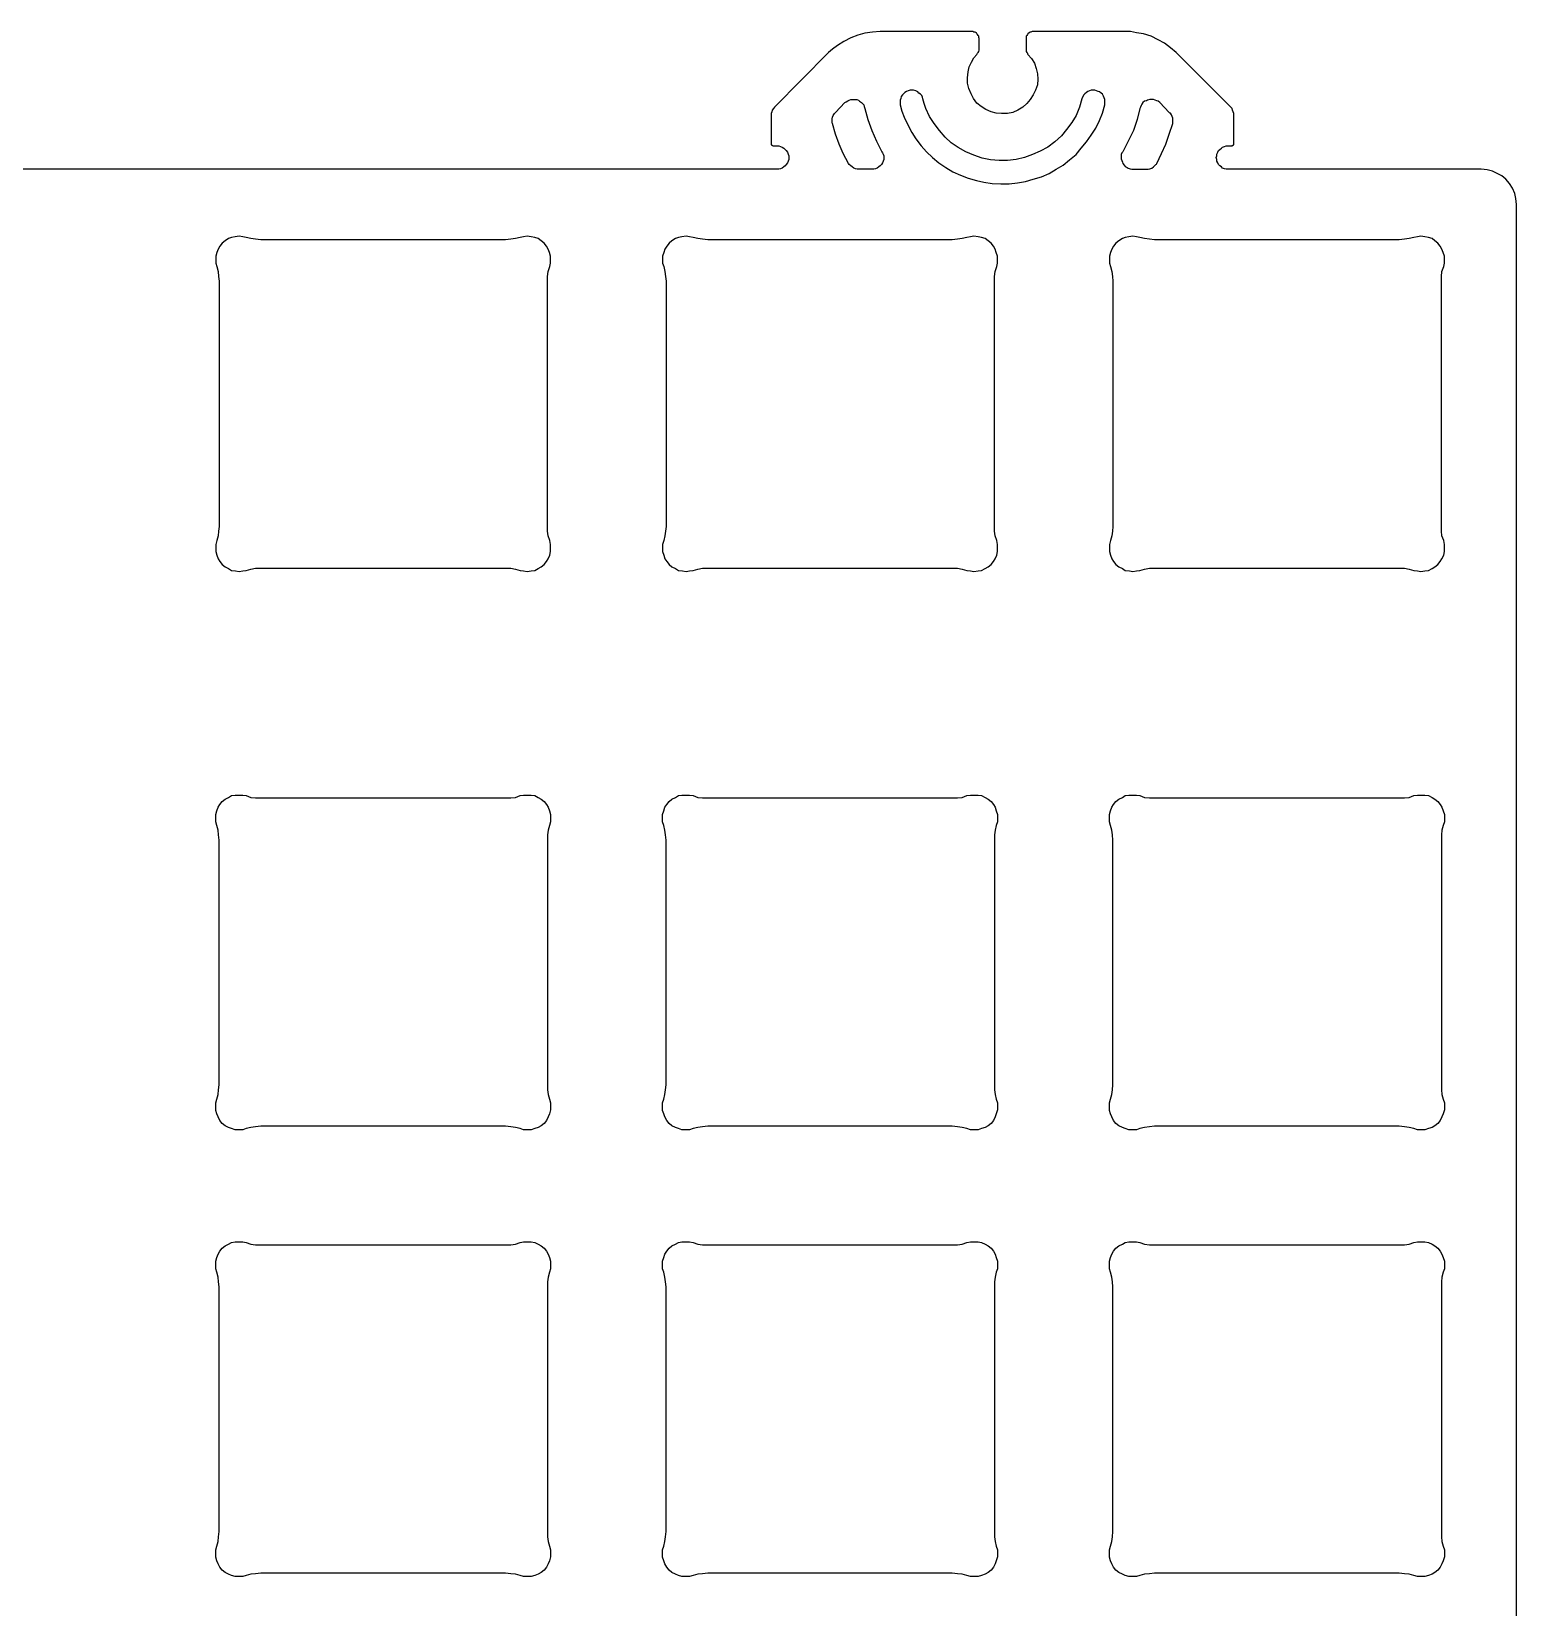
# Model space of a CAD drawing. Extents: x -525 to -176, y -2993 to -2861.
# Drawn here: x -239.1 to -175.8, y -2928.5 to -2861.3 of the extents above; entities that cross this region are included whole.
import ezdxf

# ---------------------------------------------------------------- set-up
doc = ezdxf.new("R2010")
doc.units = 0
doc.layers.get('0').update_dxf_attribs({"linetype": 'CONTINUOUS'})

msp = doc.modelspace()

# ---------------------------------------------------------------- linework, layer by layer
for points in [[(-175.796082, -2985.151855), (-175.796082, -2868.651855), (-175.796082, -2868.651855), (-175.820984, -2868.401855), (-175.871033, -2868.176758), (-175.97113, -2867.952148), (-176.09613, -2867.751953), (-176.246033, -2867.577148), (-176.421082, -2867.426758), (-176.621033, -2867.327148), (-176.820984, -2867.227051), (-177.046082, -2867.176758), (-177.296082, -2867.151855), (-177.296082, -2867.151855), (-188.09613, -2867.151855), (-188.09613, -2867.151855), (-188.171082, -2867.151855), (-188.246033, -2867.126953), (-188.246033, -2867.126953), (-188.320984, -2867.102051), (-188.371033, -2867.051758), (-188.371033, -2867.051758), (-188.445984, -2867.001953), (-188.496033, -2866.952148), (-188.496033, -2866.952148), (-188.520935, -2866.876953), (-188.570984, -2866.801758), (-188.570984, -2866.801758), (-188.570984, -2866.727051), (-188.59613, -2866.651855), (-188.59613, -2866.651855), (-188.570984, -2866.577148), (-188.570984, -2866.501953), (-188.570984, -2866.501953), (-188.520935, -2866.426758), (-188.496033, -2866.352051), (-188.496033, -2866.352051), (-188.445984, -2866.301758), (-188.371033, -2866.251953), (-188.371033, -2866.251953), (-188.320984, -2866.202148), (-188.246033, -2866.176758), (-188.246033, -2866.176758), (-188.171082, -2866.151855), (-188.09613, -2866.151855), (-187.945984, -2866.151855), (-187.945984, -2866.151855), (-187.921082, -2866.151855), (-187.895935, -2866.151855), (-187.895935, -2866.151855), (-187.895935, -2866.126953), (-187.871033, -2866.126953), (-187.871033, -2866.126953), (-187.871033, -2866.126953), (-187.84613, -2866.102051), (-187.84613, -2866.102051), (-187.84613, -2866.102051), (-187.84613, -2866.077148), (-187.84613, -2866.077148), (-187.84613, -2866.077148), (-187.84613, -2866.051758), (-187.84613, -2864.852051), (-187.84613, -2864.852051), (-187.84613, -2864.776855), (-187.871033, -2864.702148), (-187.871033, -2864.702148), (-187.895935, -2864.626953), (-187.921082, -2864.551758), (-187.921082, -2864.551758), (-187.945984, -2864.526855), (-187.97113, -2864.501953), (-190.296082, -2862.176758), (-190.296082, -2862.176758), (-190.546082, -2861.977051), (-190.796082, -2861.776855), (-191.070984, -2861.626953), (-191.070984, -2861.626953), (-191.371033, -2861.477051), (-191.695984, -2861.376953), (-191.996033, -2861.327148), (-191.996033, -2861.327148), (-192.246033, -2861.276855), (-192.496033, -2861.276855), (-196.395935, -2861.276855), (-196.395935, -2861.276855), (-196.445984, -2861.276855), (-196.496033, -2861.301758), (-196.496033, -2861.301758), (-196.546082, -2861.301758), (-196.570984, -2861.327148), (-196.570984, -2861.327148), (-196.621033, -2861.376953), (-196.645935, -2861.401855), (-196.645935, -2861.401855), (-196.671082, -2861.452148), (-196.695984, -2861.477051), (-196.695984, -2861.477051), (-196.695984, -2861.526855), (-196.695984, -2861.577148), (-196.695984, -2862.026855), (-196.695984, -2862.026855), (-196.695984, -2862.077148), (-196.695984, -2862.126953), (-196.695984, -2862.126953), (-196.671082, -2862.176758), (-196.645935, -2862.202148), (-196.645935, -2862.202148), (-196.645935, -2862.227051), (-196.621033, -2862.251953), (-196.621033, -2862.251953), (-196.47113, -2862.426758), (-196.34613, -2862.626953), (-196.34613, -2862.626953), (-196.270935, -2862.852051), (-196.22113, -2863.077148), (-196.22113, -2863.077148), (-196.195984, -2863.301758), (-196.22113, -2863.551758), (-196.22113, -2863.551758), (-196.296082, -2863.776855), (-196.395935, -2863.977051), (-196.395935, -2863.977051), (-196.520935, -2864.176758), (-196.671082, -2864.352051), (-196.671082, -2864.352051), (-196.84613, -2864.501953), (-197.046082, -2864.626953), (-197.046082, -2864.626953), (-197.270935, -2864.727051), (-197.496033, -2864.776855), (-197.496033, -2864.776855), (-197.746033, -2864.776855), (-197.97113, -2864.751953), (-197.97113, -2864.751953), (-198.195984, -2864.702148), (-198.421082, -2864.602051), (-198.421082, -2864.602051), (-198.621033, -2864.477051), (-198.796082, -2864.327148), (-198.796082, -2864.327148), (-198.945984, -2864.126953), (-199.046082, -2863.926758), (-199.046082, -2863.926758), (-199.145935, -2863.702148), (-199.195984, -2863.477051), (-199.195984, -2863.477051), (-199.195984, -2863.251953), (-199.171082, -2863.001953), (-199.171082, -2863.001953), (-199.121033, -2862.776855), (-199.020935, -2862.577148), (-199.020935, -2862.577148), (-198.921082, -2862.401855), (-198.796082, -2862.251953), (-198.796082, -2862.251953), (-198.770935, -2862.202148), (-198.746033, -2862.176758), (-198.746033, -2862.176758), (-198.72113, -2862.126953), (-198.695984, -2862.077148), (-198.695984, -2862.077148), (-198.695984, -2862.051758), (-198.695984, -2862.026855), (-198.695984, -2861.577148), (-198.695984, -2861.577148), (-198.72113, -2861.526855), (-198.72113, -2861.477051), (-198.72113, -2861.477051), (-198.746033, -2861.452148), (-198.770935, -2861.401855), (-198.770935, -2861.401855), (-198.796082, -2861.376953), (-198.820984, -2861.327148), (-198.820984, -2861.327148), (-198.871033, -2861.301758), (-198.921082, -2861.301758), (-198.921082, -2861.301758), (-198.97113, -2861.276855), (-198.996033, -2861.276855), (-202.921082, -2861.276855), (-202.921082, -2861.276855), (-203.246033, -2861.301758), (-203.570984, -2861.352051), (-203.871033, -2861.426758), (-203.871033, -2861.426758), (-204.171082, -2861.551758), (-204.47113, -2861.702148), (-204.746033, -2861.876953), (-204.746033, -2861.876953), (-204.945984, -2862.026855), (-205.121033, -2862.176758), (-207.421082, -2864.501953), (-207.421082, -2864.501953), (-207.47113, -2864.551758), (-207.520935, -2864.626953), (-207.520935, -2864.626953), (-207.546082, -2864.702148), (-207.570984, -2864.776855), (-207.570984, -2864.776855), (-207.570984, -2864.827148), (-207.570984, -2864.852051), (-207.570984, -2866.051758), (-207.570984, -2866.051758), (-207.570984, -2866.077148), (-207.570984, -2866.077148), (-207.570984, -2866.077148), (-207.570984, -2866.102051), (-207.546082, -2866.102051), (-207.546082, -2866.102051), (-207.546082, -2866.126953), (-207.546082, -2866.126953), (-207.546082, -2866.126953), (-207.520935, -2866.126953), (-207.496033, -2866.151855), (-207.496033, -2866.151855), (-207.496033, -2866.151855), (-207.47113, -2866.151855), (-207.320984, -2866.151855), (-207.320984, -2866.151855), (-207.246033, -2866.151855), (-207.171082, -2866.176758), (-207.171082, -2866.176758), (-207.09613, -2866.202148), (-207.020935, -2866.251953), (-207.020935, -2866.251953), (-206.97113, -2866.301758), (-206.921082, -2866.352051), (-206.921082, -2866.352051), (-206.871033, -2866.426758), (-206.84613, -2866.501953), (-206.84613, -2866.501953), (-206.820984, -2866.577148), (-206.820984, -2866.651855), (-206.820984, -2866.651855), (-206.820984, -2866.727051), (-206.84613, -2866.801758), (-206.84613, -2866.801758), (-206.871033, -2866.876953), (-206.921082, -2866.952148), (-206.921082, -2866.952148), (-206.97113, -2867.001953), (-207.020935, -2867.051758), (-207.020935, -2867.051758), (-207.09613, -2867.102051), (-207.171082, -2867.126953), (-207.171082, -2867.126953), (-207.246033, -2867.151855), (-207.320984, -2867.151855), (-289.820984, -2867.151855)], [(-202.84613, -2866.401855), (-202.820984, -2866.452148), (-202.796082, -2866.501953), (-202.796082, -2866.501953), (-202.770935, -2866.577148), (-202.770935, -2866.651855), (-202.770935, -2866.651855), (-202.770935, -2866.727051), (-202.796082, -2866.801758), (-202.796082, -2866.801758), (-202.820984, -2866.876953), (-202.871033, -2866.952148), (-202.871033, -2866.952148), (-202.921082, -2867.001953), (-202.97113, -2867.051758), (-202.97113, -2867.051758), (-203.046082, -2867.102051), (-203.121033, -2867.126953), (-203.121033, -2867.126953), (-203.195984, -2867.151855), (-203.270935, -2867.151855), (-203.84613, -2867.151855), (-203.84613, -2867.151855), (-203.871033, -2867.151855), (-203.895935, -2867.151855), (-203.895935, -2867.151855), (-203.97113, -2867.126953), (-204.046082, -2867.102051), (-204.046082, -2867.102051), (-204.121033, -2867.051758), (-204.171082, -2867.001953), (-204.171082, -2867.001953), (-204.246033, -2866.952148), (-204.270935, -2866.901855), (-204.270935, -2866.901855), (-204.496033, -2866.477051), (-204.671082, -2866.077148), (-204.820984, -2865.651855), (-204.945984, -2865.202148), (-204.945984, -2865.202148), (-204.97113, -2865.176758), (-204.97113, -2865.151855), (-204.97113, -2865.151855), (-204.97113, -2865.077148), (-204.97113, -2865.001953), (-204.97113, -2865.001953), (-204.945984, -2864.926758), (-204.921082, -2864.852051), (-204.921082, -2864.852051), (-204.871033, -2864.776855), (-204.820984, -2864.727051), (-204.421082, -2864.301758), (-204.421082, -2864.301758), (-204.371033, -2864.276855), (-204.296082, -2864.227051), (-204.296082, -2864.227051), (-204.246033, -2864.202148), (-204.171082, -2864.176758), (-204.171082, -2864.176758), (-204.09613, -2864.176758), (-203.996033, -2864.176758), (-203.996033, -2864.176758), (-203.921082, -2864.176758), (-203.84613, -2864.202148), (-203.84613, -2864.202148), (-203.796082, -2864.251953), (-203.72113, -2864.301758), (-203.72113, -2864.301758), (-203.671082, -2864.352051), (-203.621033, -2864.401855), (-203.621033, -2864.401855), (-203.59613, -2864.477051), (-203.570984, -2864.551758), (-203.570984, -2864.551758), (-203.445984, -2865.026855), (-203.270935, -2865.501953), (-203.070984, -2865.952148), (-202.84613, -2866.401855)], [(-202.070984, -2864.401855), (-201.996033, -2864.676758), (-201.895935, -2864.926758), (-201.895935, -2864.926758), (-201.746033, -2865.251953), (-201.570984, -2865.577148), (-201.395935, -2865.852051), (-201.171082, -2866.151855), (-201.171082, -2866.151855), (-200.945984, -2866.401855), (-200.695984, -2866.651855), (-200.421082, -2866.876953), (-200.121033, -2867.077148), (-200.121033, -2867.077148), (-199.820984, -2867.251953), (-199.496033, -2867.401855), (-199.171082, -2867.526855), (-198.820984, -2867.626953), (-198.820984, -2867.626953), (-198.496033, -2867.702148), (-198.145935, -2867.751953), (-197.770935, -2867.776855), (-197.421082, -2867.776855), (-197.421082, -2867.776855), (-197.070984, -2867.727051), (-196.72113, -2867.676758), (-196.395935, -2867.577148), (-196.046082, -2867.477051), (-196.046082, -2867.477051), (-195.72113, -2867.327148), (-195.421082, -2867.151855), (-195.121033, -2866.977051), (-194.84613, -2866.751953), (-194.84613, -2866.751953), (-194.570984, -2866.526855), (-194.34613, -2866.251953), (-194.121033, -2865.977051), (-193.921082, -2865.702148), (-193.921082, -2865.702148), (-193.72113, -2865.401855), (-193.570984, -2865.077148), (-193.445984, -2864.751953), (-193.34613, -2864.401855), (-193.34613, -2864.401855), (-193.34613, -2864.327148), (-193.34613, -2864.251953), (-193.34613, -2864.251953), (-193.34613, -2864.176758), (-193.371033, -2864.102051), (-193.371033, -2864.102051), (-193.395935, -2864.026855), (-193.445984, -2863.952148), (-193.445984, -2863.952148), (-193.496033, -2863.901855), (-193.570984, -2863.852051), (-193.570984, -2863.852051), (-193.621033, -2863.827148), (-193.695984, -2863.801758), (-193.695984, -2863.801758), (-193.770935, -2863.776855), (-193.820984, -2863.776855), (-193.820984, -2863.776855), (-193.921082, -2863.776855), (-193.996033, -2863.801758), (-193.996033, -2863.801758), (-194.070984, -2863.827148), (-194.121033, -2863.876953), (-194.121033, -2863.876953), (-194.195984, -2863.926758), (-194.246033, -2863.977051), (-194.246033, -2863.977051), (-194.296082, -2864.077148), (-194.320984, -2864.151855), (-194.320984, -2864.151855), (-194.421082, -2864.501953), (-194.570984, -2864.852051), (-194.746033, -2865.151855), (-194.746033, -2865.151855), (-194.97113, -2865.452148), (-195.195984, -2865.727051), (-195.47113, -2865.977051), (-195.47113, -2865.977051), (-195.770935, -2866.202148), (-196.09613, -2866.376953), (-196.421082, -2866.526855), (-196.421082, -2866.526855), (-196.770935, -2866.651855), (-197.121033, -2866.727051), (-197.496033, -2866.776855), (-197.496033, -2866.776855), (-197.84613, -2866.776855), (-198.22113, -2866.751953), (-198.570984, -2866.676758), (-198.570984, -2866.676758), (-198.921082, -2866.551758), (-199.270935, -2866.401855), (-199.59613, -2866.227051), (-199.59613, -2866.227051), (-199.895935, -2866.026855), (-200.145935, -2865.776855), (-200.395935, -2865.501953), (-200.395935, -2865.501953), (-200.621033, -2865.202148), (-200.820984, -2864.901855), (-200.97113, -2864.551758), (-200.97113, -2864.551758), (-201.046082, -2864.352051), (-201.09613, -2864.151855), (-201.09613, -2864.151855), (-201.121033, -2864.077148), (-201.145935, -2864.001953), (-201.145935, -2864.001953), (-201.195984, -2863.952148), (-201.270935, -2863.901855), (-201.270935, -2863.901855), (-201.320984, -2863.852051), (-201.395935, -2863.801758), (-201.395935, -2863.801758), (-201.496033, -2863.776855), (-201.570984, -2863.776855), (-201.570984, -2863.776855), (-201.645935, -2863.776855), (-201.72113, -2863.801758), (-201.72113, -2863.801758), (-201.796082, -2863.827148), (-201.871033, -2863.876953), (-201.871033, -2863.876953), (-201.921082, -2863.926758), (-201.97113, -2863.977051), (-201.97113, -2863.977051), (-202.020935, -2864.051758), (-202.046082, -2864.126953), (-202.046082, -2864.126953), (-202.070984, -2864.202148), (-202.070984, -2864.276855), (-202.070984, -2864.276855), (-202.070984, -2864.352051), (-202.070984, -2864.401855)], [(-192.570984, -2866.401855), (-192.621033, -2866.452148), (-192.645935, -2866.526855), (-192.645935, -2866.526855), (-192.645935, -2866.602051), (-192.645935, -2866.702148), (-192.645935, -2866.702148), (-192.621033, -2866.776855), (-192.59613, -2866.852051), (-192.59613, -2866.852051), (-192.570984, -2866.901855), (-192.520935, -2866.977051), (-192.520935, -2866.977051), (-192.47113, -2867.026855), (-192.395935, -2867.077148), (-192.395935, -2867.077148), (-192.34613, -2867.102051), (-192.270935, -2867.126953), (-192.270935, -2867.126953), (-192.195984, -2867.151855), (-192.145935, -2867.151855), (-191.570984, -2867.151855), (-191.570984, -2867.151855), (-191.496033, -2867.151855), (-191.421082, -2867.126953), (-191.421082, -2867.126953), (-191.34613, -2867.102051), (-191.270935, -2867.051758), (-191.270935, -2867.051758), (-191.22113, -2867.001953), (-191.171082, -2866.952148), (-191.171082, -2866.952148), (-191.145935, -2866.926758), (-191.121033, -2866.901855), (-191.121033, -2866.901855), (-190.921082, -2866.477051), (-190.746033, -2866.077148), (-190.59613, -2865.651855), (-190.445984, -2865.202148), (-190.445984, -2865.202148), (-190.445984, -2865.126953), (-190.445984, -2865.051758), (-190.445984, -2865.051758), (-190.445984, -2864.977051), (-190.47113, -2864.901855), (-190.47113, -2864.901855), (-190.496033, -2864.827148), (-190.546082, -2864.751953), (-190.546082, -2864.751953), (-190.570984, -2864.751953), (-190.59613, -2864.727051), (-190.996033, -2864.301758), (-190.996033, -2864.301758), (-191.070984, -2864.251953), (-191.121033, -2864.227051), (-191.121033, -2864.227051), (-191.195984, -2864.202148), (-191.270935, -2864.176758), (-191.270935, -2864.176758), (-191.34613, -2864.176758), (-191.421082, -2864.176758), (-191.421082, -2864.176758), (-191.520935, -2864.202148), (-191.570984, -2864.227051), (-191.570984, -2864.227051), (-191.645935, -2864.251953), (-191.72113, -2864.301758), (-191.72113, -2864.301758), (-191.770935, -2864.376953), (-191.796082, -2864.426758), (-191.796082, -2864.426758), (-191.820984, -2864.501953), (-191.84613, -2864.551758), (-191.84613, -2864.551758), (-191.97113, -2865.026855), (-192.121033, -2865.501953), (-192.34613, -2865.952148), (-192.570984, -2866.401855)], [(-229.320984, -2870.151855), (-229.546082, -2870.126953), (-229.746033, -2870.102051), (-229.945984, -2870.051758), (-229.945984, -2870.051758), (-230.09613, -2870.026855), (-230.246033, -2870.001953), (-230.246033, -2870.001953), (-230.421082, -2870.026855), (-230.570984, -2870.051758), (-230.570984, -2870.051758), (-230.695984, -2870.102051), (-230.84613, -2870.202148), (-230.84613, -2870.202148), (-230.97113, -2870.301758), (-231.070984, -2870.426758), (-231.070984, -2870.426758), (-231.145935, -2870.551758), (-231.195984, -2870.702148), (-231.195984, -2870.702148), (-231.246033, -2870.852051), (-231.246033, -2871.001953), (-231.246033, -2871.001953), (-231.246033, -2871.151855), (-231.195984, -2871.301758), (-231.145935, -2871.501953), (-231.121033, -2871.727051), (-231.09613, -2871.926758), (-231.09613, -2882.376953), (-231.09613, -2882.376953), (-231.121033, -2882.577148), (-231.145935, -2882.776855), (-231.195984, -2882.977051), (-231.195984, -2882.977051), (-231.246033, -2883.151855), (-231.246033, -2883.301758), (-231.246033, -2883.301758), (-231.246033, -2883.452148), (-231.195984, -2883.602051), (-231.195984, -2883.602051), (-231.145935, -2883.751953), (-231.070984, -2883.876953), (-231.070984, -2883.876953), (-230.97113, -2884.001953), (-230.84613, -2884.102051), (-230.84613, -2884.102051), (-230.695984, -2884.176758), (-230.570984, -2884.251953), (-230.570984, -2884.251953), (-230.395935, -2884.276855), (-230.246033, -2884.301758), (-230.246033, -2884.301758), (-230.09613, -2884.276855), (-229.945984, -2884.251953), (-229.945984, -2884.251953), (-229.746033, -2884.202148), (-229.546082, -2884.151855), (-229.320984, -2884.151855), (-218.895935, -2884.151855), (-218.671082, -2884.151855), (-218.47113, -2884.202148), (-218.270935, -2884.251953), (-218.270935, -2884.251953), (-218.121033, -2884.276855), (-217.97113, -2884.301758), (-217.97113, -2884.301758), (-217.796082, -2884.276855), (-217.645935, -2884.251953), (-217.645935, -2884.251953), (-217.496033, -2884.176758), (-217.371033, -2884.102051), (-217.371033, -2884.102051), (-217.246033, -2884.001953), (-217.145935, -2883.876953), (-217.145935, -2883.876953), (-217.070984, -2883.751953), (-216.996033, -2883.602051), (-216.996033, -2883.602051), (-216.97113, -2883.452148), (-216.97113, -2883.301758), (-216.97113, -2883.301758), (-216.97113, -2883.151855), (-216.996033, -2882.977051), (-216.996033, -2882.977051), (-217.070984, -2882.776855), (-217.09613, -2882.577148), (-217.09613, -2882.376953), (-217.09613, -2882.376953), (-217.09613, -2871.926758), (-217.09613, -2871.727051), (-217.070984, -2871.501953), (-216.996033, -2871.301758), (-216.996033, -2871.301758), (-216.97113, -2871.151855), (-216.97113, -2871.001953), (-216.97113, -2871.001953), (-216.97113, -2870.852051), (-217.020935, -2870.702148), (-217.020935, -2870.702148), (-217.070984, -2870.551758), (-217.145935, -2870.426758), (-217.145935, -2870.426758), (-217.246033, -2870.301758), (-217.371033, -2870.202148), (-217.371033, -2870.202148), (-217.496033, -2870.102051), (-217.645935, -2870.051758), (-217.645935, -2870.051758), (-217.796082, -2870.026855), (-217.97113, -2870.001953), (-217.97113, -2870.001953), (-218.121033, -2870.026855), (-218.270935, -2870.051758), (-218.47113, -2870.102051), (-218.671082, -2870.126953), (-218.895935, -2870.151855), (-229.320984, -2870.151855)], [(-199.22113, -2870.051758), (-199.421082, -2870.102051), (-199.621033, -2870.126953), (-199.84613, -2870.151855), (-210.270935, -2870.151855), (-210.496033, -2870.126953), (-210.695984, -2870.102051), (-210.895935, -2870.051758), (-211.046082, -2870.026855), (-211.195984, -2870.001953), (-211.195984, -2870.001953), (-211.371033, -2870.026855), (-211.520935, -2870.051758), (-211.520935, -2870.051758), (-211.645935, -2870.102051), (-211.796082, -2870.202148), (-211.796082, -2870.202148), (-211.921082, -2870.301758), (-212.020935, -2870.426758), (-212.020935, -2870.426758), (-212.09613, -2870.551758), (-212.145935, -2870.702148), (-212.145935, -2870.702148), (-212.195984, -2870.852051), (-212.195984, -2871.001953), (-212.195984, -2871.001953), (-212.195984, -2871.151855), (-212.145935, -2871.301758), (-212.145935, -2871.301758), (-212.09613, -2871.501953), (-212.070984, -2871.727051), (-212.046082, -2871.926758), (-212.046082, -2882.376953), (-212.046082, -2882.376953), (-212.070984, -2882.577148), (-212.09613, -2882.776855), (-212.145935, -2882.977051), (-212.145935, -2882.977051), (-212.195984, -2883.151855), (-212.195984, -2883.301758), (-212.195984, -2883.301758), (-212.195984, -2883.452148), (-212.145935, -2883.602051), (-212.145935, -2883.602051), (-212.09613, -2883.751953), (-212.020935, -2883.876953), (-212.020935, -2883.876953), (-211.921082, -2884.001953), (-211.796082, -2884.102051), (-211.796082, -2884.102051), (-211.645935, -2884.176758), (-211.520935, -2884.251953), (-211.520935, -2884.251953), (-211.34613, -2884.276855), (-211.195984, -2884.301758), (-211.195984, -2884.301758), (-211.046082, -2884.276855), (-210.895935, -2884.251953), (-210.895935, -2884.251953), (-210.695984, -2884.202148), (-210.496033, -2884.151855), (-210.270935, -2884.151855), (-199.84613, -2884.151855), (-199.621033, -2884.151855), (-199.421082, -2884.202148), (-199.22113, -2884.251953), (-199.22113, -2884.251953), (-199.070984, -2884.276855), (-198.921082, -2884.301758), (-198.921082, -2884.301758), (-198.746033, -2884.276855), (-198.59613, -2884.251953), (-198.59613, -2884.251953), (-198.445984, -2884.176758), (-198.320984, -2884.102051), (-198.320984, -2884.102051), (-198.195984, -2884.001953), (-198.09613, -2883.876953), (-198.09613, -2883.876953), (-198.020935, -2883.751953), (-197.945984, -2883.602051), (-197.945984, -2883.602051), (-197.921082, -2883.452148), (-197.921082, -2883.301758), (-197.921082, -2883.301758), (-197.921082, -2883.151855), (-197.945984, -2882.977051), (-197.945984, -2882.977051), (-198.020935, -2882.776855), (-198.046082, -2882.577148), (-198.046082, -2882.376953), (-198.046082, -2882.376953), (-198.046082, -2871.926758), (-198.046082, -2871.727051), (-198.020935, -2871.501953), (-197.945984, -2871.301758), (-197.945984, -2871.301758), (-197.921082, -2871.151855), (-197.921082, -2871.001953), (-197.921082, -2871.001953), (-197.921082, -2870.852051), (-197.97113, -2870.702148), (-197.97113, -2870.702148), (-198.020935, -2870.551758), (-198.09613, -2870.426758), (-198.09613, -2870.426758), (-198.195984, -2870.301758), (-198.320984, -2870.202148), (-198.320984, -2870.202148), (-198.445984, -2870.102051), (-198.59613, -2870.051758), (-198.59613, -2870.051758), (-198.746033, -2870.026855), (-198.921082, -2870.001953), (-198.921082, -2870.001953), (-199.070984, -2870.026855), (-199.22113, -2870.051758)], [(-180.171082, -2870.051758), (-180.371033, -2870.102051), (-180.570984, -2870.126953), (-180.796082, -2870.151855), (-191.22113, -2870.151855), (-191.445984, -2870.126953), (-191.645935, -2870.102051), (-191.84613, -2870.051758), (-191.996033, -2870.026855), (-192.145935, -2870.001953), (-192.145935, -2870.001953), (-192.320984, -2870.026855), (-192.47113, -2870.051758), (-192.47113, -2870.051758), (-192.59613, -2870.102051), (-192.746033, -2870.202148), (-192.746033, -2870.202148), (-192.871033, -2870.301758), (-192.97113, -2870.426758), (-192.97113, -2870.426758), (-193.046082, -2870.551758), (-193.09613, -2870.702148), (-193.09613, -2870.702148), (-193.145935, -2870.852051), (-193.145935, -2871.001953), (-193.145935, -2871.001953), (-193.145935, -2871.151855), (-193.09613, -2871.301758), (-193.09613, -2871.301758), (-193.046082, -2871.501953), (-193.020935, -2871.727051), (-192.996033, -2871.926758), (-192.996033, -2882.376953), (-192.996033, -2882.376953), (-193.020935, -2882.577148), (-193.046082, -2882.776855), (-193.09613, -2882.977051), (-193.09613, -2882.977051), (-193.145935, -2883.151855), (-193.145935, -2883.301758), (-193.145935, -2883.301758), (-193.145935, -2883.452148), (-193.09613, -2883.602051), (-193.09613, -2883.602051), (-193.046082, -2883.751953), (-192.97113, -2883.876953), (-192.97113, -2883.876953), (-192.871033, -2884.001953), (-192.746033, -2884.102051), (-192.746033, -2884.102051), (-192.59613, -2884.176758), (-192.47113, -2884.251953), (-192.47113, -2884.251953), (-192.296082, -2884.276855), (-192.145935, -2884.301758), (-192.145935, -2884.301758), (-191.996033, -2884.276855), (-191.84613, -2884.251953), (-191.84613, -2884.251953), (-191.645935, -2884.202148), (-191.445984, -2884.151855), (-191.22113, -2884.151855), (-180.796082, -2884.151855), (-180.570984, -2884.151855), (-180.371033, -2884.202148), (-180.171082, -2884.251953), (-180.171082, -2884.251953), (-180.020935, -2884.276855), (-179.871033, -2884.301758), (-179.871033, -2884.301758), (-179.695984, -2884.276855), (-179.546082, -2884.251953), (-179.546082, -2884.251953), (-179.395935, -2884.176758), (-179.270935, -2884.102051), (-179.270935, -2884.102051), (-179.145935, -2884.001953), (-179.046082, -2883.876953), (-179.046082, -2883.876953), (-178.97113, -2883.751953), (-178.895935, -2883.602051), (-178.895935, -2883.602051), (-178.871033, -2883.452148), (-178.871033, -2883.301758), (-178.871033, -2883.301758), (-178.871033, -2883.151855), (-178.895935, -2882.977051), (-178.895935, -2882.977051), (-178.97113, -2882.776855), (-178.996033, -2882.577148), (-178.996033, -2882.376953), (-178.996033, -2882.376953), (-178.996033, -2871.926758), (-178.996033, -2871.727051), (-178.97113, -2871.501953), (-178.895935, -2871.301758), (-178.895935, -2871.301758), (-178.871033, -2871.151855), (-178.871033, -2871.001953), (-178.871033, -2871.001953), (-178.871033, -2870.852051), (-178.921082, -2870.702148), (-178.921082, -2870.702148), (-178.97113, -2870.551758), (-179.046082, -2870.426758), (-179.046082, -2870.426758), (-179.145935, -2870.301758), (-179.270935, -2870.202148), (-179.270935, -2870.202148), (-179.395935, -2870.102051), (-179.546082, -2870.051758), (-179.546082, -2870.051758), (-179.695984, -2870.026855), (-179.871033, -2870.001953), (-179.871033, -2870.001953), (-180.020935, -2870.026855), (-180.171082, -2870.051758)], [(-218.895935, -2893.952148), (-218.671082, -2893.952148), (-218.47113, -2893.926758), (-218.270935, -2893.852051), (-218.270935, -2893.852051), (-218.121033, -2893.827148), (-217.97113, -2893.827148), (-217.97113, -2893.827148), (-217.796082, -2893.827148), (-217.645935, -2893.852051), (-217.645935, -2893.852051), (-217.496033, -2893.926758), (-217.371033, -2894.001953), (-217.371033, -2894.001953), (-217.246033, -2894.102051), (-217.145935, -2894.227051), (-217.145935, -2894.227051), (-217.070984, -2894.352051), (-217.020935, -2894.501953), (-217.020935, -2894.501953), (-216.97113, -2894.651855), (-216.97113, -2894.801758), (-216.97113, -2894.801758), (-216.97113, -2894.977051), (-217.020935, -2895.126953), (-217.020935, -2895.126953), (-217.070984, -2895.327148), (-217.09613, -2895.526855), (-217.09613, -2895.751953), (-217.09613, -2906.176758), (-217.09613, -2906.176758), (-217.09613, -2906.401855), (-217.070984, -2906.602051), (-217.020935, -2906.801758), (-217.020935, -2906.801758), (-216.97113, -2906.952148), (-216.97113, -2907.102051), (-216.97113, -2907.102051), (-216.97113, -2907.251953), (-217.020935, -2907.426758), (-217.020935, -2907.426758), (-217.070984, -2907.551758), (-217.145935, -2907.702148), (-217.145935, -2907.702148), (-217.246033, -2907.827148), (-217.371033, -2907.926758), (-217.371033, -2907.926758), (-217.496033, -2908.001953), (-217.645935, -2908.051758), (-217.645935, -2908.051758), (-217.796082, -2908.102051), (-217.97113, -2908.102051), (-217.97113, -2908.102051), (-218.121033, -2908.102051), (-218.270935, -2908.051758), (-218.270935, -2908.051758), (-218.47113, -2908.001953), (-218.671082, -2907.977051), (-218.895935, -2907.952148), (-229.320984, -2907.952148), (-229.320984, -2907.952148), (-229.546082, -2907.977051), (-229.746033, -2908.001953), (-229.945984, -2908.051758), (-229.945984, -2908.051758), (-230.09613, -2908.102051), (-230.246033, -2908.102051), (-230.246033, -2908.102051), (-230.421082, -2908.102051), (-230.570984, -2908.051758), (-230.570984, -2908.051758), (-230.695984, -2908.001953), (-230.84613, -2907.926758), (-230.84613, -2907.926758), (-230.97113, -2907.827148), (-231.070984, -2907.702148), (-231.070984, -2907.702148), (-231.145935, -2907.551758), (-231.195984, -2907.426758), (-231.195984, -2907.426758), (-231.246033, -2907.276855), (-231.246033, -2907.102051), (-231.246033, -2907.102051), (-231.246033, -2906.952148), (-231.195984, -2906.801758), (-231.195984, -2906.801758), (-231.145935, -2906.602051), (-231.121033, -2906.401855), (-231.09613, -2906.176758), (-231.09613, -2895.751953), (-231.09613, -2895.751953), (-231.121033, -2895.526855), (-231.145935, -2895.327148), (-231.195984, -2895.126953), (-231.195984, -2895.126953), (-231.246033, -2894.977051), (-231.246033, -2894.827148), (-231.246033, -2894.827148), (-231.246033, -2894.651855), (-231.195984, -2894.501953), (-231.195984, -2894.501953), (-231.145935, -2894.352051), (-231.070984, -2894.227051), (-231.070984, -2894.227051), (-230.97113, -2894.102051), (-230.84613, -2894.001953), (-230.84613, -2894.001953), (-230.695984, -2893.926758), (-230.570984, -2893.852051), (-230.570984, -2893.852051), (-230.421082, -2893.827148), (-230.246033, -2893.827148), (-230.246033, -2893.827148), (-230.09613, -2893.827148), (-229.945984, -2893.852051), (-229.945984, -2893.852051), (-229.746033, -2893.926758), (-229.546082, -2893.952148), (-229.320984, -2893.952148), (-218.895935, -2893.952148)], [(-199.84613, -2893.952148), (-199.621033, -2893.952148), (-199.421082, -2893.926758), (-199.22113, -2893.852051), (-199.22113, -2893.852051), (-199.070984, -2893.827148), (-198.921082, -2893.827148), (-198.921082, -2893.827148), (-198.746033, -2893.827148), (-198.59613, -2893.852051), (-198.59613, -2893.852051), (-198.445984, -2893.926758), (-198.320984, -2894.001953), (-198.320984, -2894.001953), (-198.195984, -2894.102051), (-198.09613, -2894.227051), (-198.09613, -2894.227051), (-198.020935, -2894.352051), (-197.97113, -2894.501953), (-197.97113, -2894.501953), (-197.921082, -2894.651855), (-197.921082, -2894.801758), (-197.921082, -2894.801758), (-197.921082, -2894.977051), (-197.97113, -2895.126953), (-197.97113, -2895.126953), (-198.020935, -2895.327148), (-198.046082, -2895.526855), (-198.046082, -2895.751953), (-198.046082, -2906.176758), (-198.046082, -2906.176758), (-198.046082, -2906.401855), (-198.020935, -2906.602051), (-197.97113, -2906.801758), (-197.97113, -2906.801758), (-197.921082, -2906.952148), (-197.921082, -2907.102051), (-197.921082, -2907.102051), (-197.921082, -2907.251953), (-197.97113, -2907.426758), (-197.97113, -2907.426758), (-198.020935, -2907.551758), (-198.09613, -2907.702148), (-198.09613, -2907.702148), (-198.195984, -2907.827148), (-198.320984, -2907.926758), (-198.320984, -2907.926758), (-198.445984, -2908.001953), (-198.59613, -2908.051758), (-198.59613, -2908.051758), (-198.746033, -2908.102051), (-198.921082, -2908.102051), (-198.921082, -2908.102051), (-199.070984, -2908.102051), (-199.22113, -2908.051758), (-199.22113, -2908.051758), (-199.421082, -2908.001953), (-199.621033, -2907.977051), (-199.84613, -2907.952148), (-210.270935, -2907.952148), (-210.270935, -2907.952148), (-210.496033, -2907.977051), (-210.695984, -2908.001953), (-210.895935, -2908.051758), (-210.895935, -2908.051758), (-211.046082, -2908.102051), (-211.195984, -2908.102051), (-211.195984, -2908.102051), (-211.371033, -2908.102051), (-211.520935, -2908.051758), (-211.520935, -2908.051758), (-211.645935, -2908.001953), (-211.796082, -2907.926758), (-211.796082, -2907.926758), (-211.921082, -2907.827148), (-212.020935, -2907.702148), (-212.020935, -2907.702148), (-212.09613, -2907.551758), (-212.145935, -2907.426758), (-212.145935, -2907.426758), (-212.195984, -2907.276855), (-212.195984, -2907.102051), (-212.195984, -2907.102051), (-212.195984, -2906.952148), (-212.145935, -2906.801758), (-212.145935, -2906.801758), (-212.09613, -2906.602051), (-212.070984, -2906.401855), (-212.046082, -2906.176758), (-212.046082, -2895.751953), (-212.046082, -2895.751953), (-212.070984, -2895.526855), (-212.09613, -2895.327148), (-212.145935, -2895.126953), (-212.145935, -2895.126953), (-212.195984, -2894.977051), (-212.195984, -2894.827148), (-212.195984, -2894.827148), (-212.195984, -2894.651855), (-212.145935, -2894.501953), (-212.145935, -2894.501953), (-212.09613, -2894.352051), (-212.020935, -2894.227051), (-212.020935, -2894.227051), (-211.921082, -2894.102051), (-211.796082, -2894.001953), (-211.796082, -2894.001953), (-211.645935, -2893.926758), (-211.520935, -2893.852051), (-211.520935, -2893.852051), (-211.371033, -2893.827148), (-211.195984, -2893.827148), (-211.195984, -2893.827148), (-211.046082, -2893.827148), (-210.895935, -2893.852051), (-210.895935, -2893.852051), (-210.695984, -2893.926758), (-210.496033, -2893.952148), (-210.270935, -2893.952148), (-199.84613, -2893.952148)], [(-180.796082, -2893.952148), (-180.570984, -2893.952148), (-180.371033, -2893.926758), (-180.171082, -2893.852051), (-180.171082, -2893.852051), (-180.020935, -2893.827148), (-179.871033, -2893.827148), (-179.871033, -2893.827148), (-179.695984, -2893.827148), (-179.546082, -2893.852051), (-179.546082, -2893.852051), (-179.395935, -2893.926758), (-179.270935, -2894.001953), (-179.270935, -2894.001953), (-179.145935, -2894.102051), (-179.046082, -2894.227051), (-179.046082, -2894.227051), (-178.97113, -2894.352051), (-178.921082, -2894.501953), (-178.921082, -2894.501953), (-178.871033, -2894.651855), (-178.871033, -2894.801758), (-178.871033, -2894.801758), (-178.871033, -2894.977051), (-178.921082, -2895.126953), (-178.921082, -2895.126953), (-178.97113, -2895.327148), (-178.996033, -2895.526855), (-178.996033, -2895.751953), (-178.996033, -2906.176758), (-178.996033, -2906.176758), (-178.996033, -2906.401855), (-178.97113, -2906.602051), (-178.921082, -2906.801758), (-178.921082, -2906.801758), (-178.871033, -2906.952148), (-178.871033, -2907.102051), (-178.871033, -2907.102051), (-178.871033, -2907.251953), (-178.921082, -2907.426758), (-178.921082, -2907.426758), (-178.97113, -2907.551758), (-179.046082, -2907.702148), (-179.046082, -2907.702148), (-179.145935, -2907.827148), (-179.270935, -2907.926758), (-179.270935, -2907.926758), (-179.395935, -2908.001953), (-179.546082, -2908.051758), (-179.546082, -2908.051758), (-179.695984, -2908.102051), (-179.871033, -2908.102051), (-179.871033, -2908.102051), (-180.020935, -2908.102051), (-180.171082, -2908.051758), (-180.171082, -2908.051758), (-180.371033, -2908.001953), (-180.570984, -2907.977051), (-180.796082, -2907.952148), (-191.22113, -2907.952148), (-191.22113, -2907.952148), (-191.445984, -2907.977051), (-191.645935, -2908.001953), (-191.84613, -2908.051758), (-191.84613, -2908.051758), (-191.996033, -2908.102051), (-192.145935, -2908.102051), (-192.145935, -2908.102051), (-192.320984, -2908.102051), (-192.47113, -2908.051758), (-192.47113, -2908.051758), (-192.59613, -2908.001953), (-192.746033, -2907.926758), (-192.746033, -2907.926758), (-192.871033, -2907.827148), (-192.97113, -2907.702148), (-192.97113, -2907.702148), (-193.046082, -2907.551758), (-193.09613, -2907.426758), (-193.09613, -2907.426758), (-193.145935, -2907.276855), (-193.145935, -2907.102051), (-193.145935, -2907.102051), (-193.145935, -2906.952148), (-193.09613, -2906.801758), (-193.09613, -2906.801758), (-193.046082, -2906.602051), (-193.020935, -2906.401855), (-192.996033, -2906.176758), (-192.996033, -2895.751953), (-192.996033, -2895.751953), (-193.020935, -2895.526855), (-193.046082, -2895.327148), (-193.09613, -2895.126953), (-193.09613, -2895.126953), (-193.145935, -2894.977051), (-193.145935, -2894.827148), (-193.145935, -2894.827148), (-193.145935, -2894.651855), (-193.09613, -2894.501953), (-193.09613, -2894.501953), (-193.046082, -2894.352051), (-192.97113, -2894.227051), (-192.97113, -2894.227051), (-192.871033, -2894.102051), (-192.746033, -2894.001953), (-192.746033, -2894.001953), (-192.59613, -2893.926758), (-192.47113, -2893.852051), (-192.47113, -2893.852051), (-192.320984, -2893.827148), (-192.145935, -2893.827148), (-192.145935, -2893.827148), (-191.996033, -2893.827148), (-191.84613, -2893.852051), (-191.84613, -2893.852051), (-191.645935, -2893.926758), (-191.445984, -2893.952148), (-191.22113, -2893.952148), (-180.796082, -2893.952148)], [(-229.320984, -2927.001953), (-229.546082, -2927.026855), (-229.746033, -2927.051758), (-229.945984, -2927.102051), (-230.09613, -2927.151855), (-230.246033, -2927.151855), (-230.246033, -2927.151855), (-230.421082, -2927.151855), (-230.570984, -2927.102051), (-230.570984, -2927.102051), (-230.695984, -2927.051758), (-230.84613, -2926.977051), (-230.84613, -2926.977051), (-230.97113, -2926.876953), (-231.070984, -2926.751953), (-231.070984, -2926.751953), (-231.145935, -2926.602051), (-231.195984, -2926.477051), (-231.195984, -2926.477051), (-231.246033, -2926.327148), (-231.246033, -2926.151855), (-231.246033, -2926.151855), (-231.246033, -2926.001953), (-231.195984, -2925.852051), (-231.195984, -2925.852051), (-231.145935, -2925.651855), (-231.121033, -2925.452148), (-231.09613, -2925.227051), (-231.09613, -2914.801758), (-231.09613, -2914.801758), (-231.121033, -2914.577148), (-231.145935, -2914.376953), (-231.195984, -2914.176758), (-231.195984, -2914.176758), (-231.246033, -2914.026855), (-231.246033, -2913.876953), (-231.246033, -2913.876953), (-231.246033, -2913.702148), (-231.195984, -2913.551758), (-231.195984, -2913.551758), (-231.145935, -2913.401855), (-231.070984, -2913.276855), (-231.070984, -2913.276855), (-230.97113, -2913.151855), (-230.84613, -2913.051758), (-230.84613, -2913.051758), (-230.695984, -2912.977051), (-230.570984, -2912.901855), (-230.570984, -2912.901855), (-230.421082, -2912.876953), (-230.246033, -2912.876953), (-230.246033, -2912.876953), (-230.09613, -2912.876953), (-229.945984, -2912.901855), (-229.945984, -2912.901855), (-229.746033, -2912.977051), (-229.546082, -2913.001953), (-229.320984, -2913.001953), (-218.895935, -2913.001953), (-218.895935, -2913.001953), (-218.671082, -2913.001953), (-218.47113, -2912.977051), (-218.270935, -2912.901855), (-218.270935, -2912.901855), (-218.121033, -2912.876953), (-217.97113, -2912.876953), (-217.97113, -2912.876953), (-217.796082, -2912.876953), (-217.645935, -2912.901855), (-217.645935, -2912.901855), (-217.496033, -2912.977051), (-217.371033, -2913.051758), (-217.371033, -2913.051758), (-217.246033, -2913.151855), (-217.145935, -2913.276855), (-217.145935, -2913.276855), (-217.070984, -2913.401855), (-217.020935, -2913.551758), (-217.020935, -2913.551758), (-216.97113, -2913.702148), (-216.97113, -2913.852051), (-216.97113, -2913.852051), (-216.97113, -2914.026855), (-217.020935, -2914.176758), (-217.020935, -2914.176758), (-217.070984, -2914.376953), (-217.09613, -2914.577148), (-217.09613, -2914.801758), (-217.09613, -2925.227051), (-217.09613, -2925.227051), (-217.09613, -2925.452148), (-217.070984, -2925.651855), (-217.020935, -2925.852051), (-217.020935, -2925.852051), (-216.97113, -2926.001953), (-216.97113, -2926.151855), (-216.97113, -2926.151855), (-216.97113, -2926.301758), (-217.020935, -2926.477051), (-217.020935, -2926.477051), (-217.070984, -2926.602051), (-217.145935, -2926.751953), (-217.145935, -2926.751953), (-217.246033, -2926.876953), (-217.371033, -2926.977051), (-217.371033, -2926.977051), (-217.496033, -2927.051758), (-217.645935, -2927.102051), (-217.645935, -2927.102051), (-217.796082, -2927.151855), (-217.97113, -2927.151855), (-217.97113, -2927.151855), (-218.121033, -2927.151855), (-218.270935, -2927.102051), (-218.270935, -2927.102051), (-218.47113, -2927.051758), (-218.671082, -2927.026855), (-218.895935, -2927.001953), (-229.320984, -2927.001953)], [(-210.270935, -2927.001953), (-210.496033, -2927.026855), (-210.695984, -2927.051758), (-210.895935, -2927.102051), (-211.046082, -2927.151855), (-211.195984, -2927.151855), (-211.195984, -2927.151855), (-211.371033, -2927.151855), (-211.520935, -2927.102051), (-211.520935, -2927.102051), (-211.645935, -2927.051758), (-211.796082, -2926.977051), (-211.796082, -2926.977051), (-211.921082, -2926.876953), (-212.020935, -2926.751953), (-212.020935, -2926.751953), (-212.09613, -2926.602051), (-212.145935, -2926.477051), (-212.145935, -2926.477051), (-212.195984, -2926.327148), (-212.195984, -2926.151855), (-212.195984, -2926.151855), (-212.195984, -2926.001953), (-212.145935, -2925.852051), (-212.145935, -2925.852051), (-212.09613, -2925.651855), (-212.070984, -2925.452148), (-212.046082, -2925.227051), (-212.046082, -2914.801758), (-212.046082, -2914.801758), (-212.070984, -2914.577148), (-212.09613, -2914.376953), (-212.145935, -2914.176758), (-212.145935, -2914.176758), (-212.195984, -2914.026855), (-212.195984, -2913.876953), (-212.195984, -2913.876953), (-212.195984, -2913.702148), (-212.145935, -2913.551758), (-212.145935, -2913.551758), (-212.09613, -2913.401855), (-212.020935, -2913.276855), (-212.020935, -2913.276855), (-211.921082, -2913.151855), (-211.796082, -2913.051758), (-211.796082, -2913.051758), (-211.645935, -2912.977051), (-211.520935, -2912.901855), (-211.520935, -2912.901855), (-211.371033, -2912.876953), (-211.195984, -2912.876953), (-211.195984, -2912.876953), (-211.046082, -2912.876953), (-210.895935, -2912.901855), (-210.895935, -2912.901855), (-210.695984, -2912.977051), (-210.496033, -2913.001953), (-210.270935, -2913.001953), (-199.84613, -2913.001953), (-199.84613, -2913.001953), (-199.621033, -2913.001953), (-199.421082, -2912.977051), (-199.22113, -2912.901855), (-199.22113, -2912.901855), (-199.070984, -2912.876953), (-198.921082, -2912.876953), (-198.921082, -2912.876953), (-198.746033, -2912.876953), (-198.59613, -2912.901855), (-198.59613, -2912.901855), (-198.445984, -2912.977051), (-198.320984, -2913.051758), (-198.320984, -2913.051758), (-198.195984, -2913.151855), (-198.09613, -2913.276855), (-198.09613, -2913.276855), (-198.020935, -2913.401855), (-197.97113, -2913.551758), (-197.97113, -2913.551758), (-197.921082, -2913.702148), (-197.921082, -2913.852051), (-197.921082, -2913.852051), (-197.921082, -2914.026855), (-197.97113, -2914.176758), (-197.97113, -2914.176758), (-198.020935, -2914.376953), (-198.046082, -2914.577148), (-198.046082, -2914.801758), (-198.046082, -2925.227051), (-198.046082, -2925.227051), (-198.046082, -2925.452148), (-198.020935, -2925.651855), (-197.97113, -2925.852051), (-197.97113, -2925.852051), (-197.921082, -2926.001953), (-197.921082, -2926.151855), (-197.921082, -2926.151855), (-197.921082, -2926.301758), (-197.97113, -2926.477051), (-197.97113, -2926.477051), (-198.020935, -2926.602051), (-198.09613, -2926.751953), (-198.09613, -2926.751953), (-198.195984, -2926.876953), (-198.320984, -2926.977051), (-198.320984, -2926.977051), (-198.445984, -2927.051758), (-198.59613, -2927.102051), (-198.59613, -2927.102051), (-198.746033, -2927.151855), (-198.921082, -2927.151855), (-198.921082, -2927.151855), (-199.070984, -2927.151855), (-199.22113, -2927.102051), (-199.22113, -2927.102051), (-199.421082, -2927.051758), (-199.621033, -2927.026855), (-199.84613, -2927.001953), (-210.270935, -2927.001953)], [(-191.22113, -2927.001953), (-191.445984, -2927.026855), (-191.645935, -2927.051758), (-191.84613, -2927.102051), (-191.996033, -2927.151855), (-192.145935, -2927.151855), (-192.145935, -2927.151855), (-192.320984, -2927.151855), (-192.47113, -2927.102051), (-192.47113, -2927.102051), (-192.59613, -2927.051758), (-192.746033, -2926.977051), (-192.746033, -2926.977051), (-192.871033, -2926.876953), (-192.97113, -2926.751953), (-192.97113, -2926.751953), (-193.046082, -2926.602051), (-193.09613, -2926.477051), (-193.09613, -2926.477051), (-193.145935, -2926.327148), (-193.145935, -2926.151855), (-193.145935, -2926.151855), (-193.145935, -2926.001953), (-193.09613, -2925.852051), (-193.09613, -2925.852051), (-193.046082, -2925.651855), (-193.020935, -2925.452148), (-192.996033, -2925.227051), (-192.996033, -2914.801758), (-192.996033, -2914.801758), (-193.020935, -2914.577148), (-193.046082, -2914.376953), (-193.09613, -2914.176758), (-193.09613, -2914.176758), (-193.145935, -2914.026855), (-193.145935, -2913.876953), (-193.145935, -2913.876953), (-193.145935, -2913.702148), (-193.09613, -2913.551758), (-193.09613, -2913.551758), (-193.046082, -2913.401855), (-192.97113, -2913.276855), (-192.97113, -2913.276855), (-192.871033, -2913.151855), (-192.746033, -2913.051758), (-192.746033, -2913.051758), (-192.59613, -2912.977051), (-192.47113, -2912.901855), (-192.47113, -2912.901855), (-192.320984, -2912.876953), (-192.145935, -2912.876953), (-192.145935, -2912.876953), (-191.996033, -2912.876953), (-191.84613, -2912.901855), (-191.84613, -2912.901855), (-191.645935, -2912.977051), (-191.445984, -2913.001953), (-191.22113, -2913.001953), (-180.796082, -2913.001953), (-180.796082, -2913.001953), (-180.570984, -2913.001953), (-180.371033, -2912.977051), (-180.171082, -2912.901855), (-180.171082, -2912.901855), (-180.020935, -2912.876953), (-179.871033, -2912.876953), (-179.871033, -2912.876953), (-179.695984, -2912.876953), (-179.546082, -2912.901855), (-179.546082, -2912.901855), (-179.395935, -2912.977051), (-179.270935, -2913.051758), (-179.270935, -2913.051758), (-179.145935, -2913.151855), (-179.046082, -2913.276855), (-179.046082, -2913.276855), (-178.97113, -2913.401855), (-178.921082, -2913.551758), (-178.921082, -2913.551758), (-178.871033, -2913.702148), (-178.871033, -2913.852051), (-178.871033, -2913.852051), (-178.871033, -2914.026855), (-178.921082, -2914.176758), (-178.921082, -2914.176758), (-178.97113, -2914.376953), (-178.996033, -2914.577148), (-178.996033, -2914.801758), (-178.996033, -2925.227051), (-178.996033, -2925.227051), (-178.996033, -2925.452148), (-178.97113, -2925.651855), (-178.921082, -2925.852051), (-178.921082, -2925.852051), (-178.871033, -2926.001953), (-178.871033, -2926.151855), (-178.871033, -2926.151855), (-178.871033, -2926.301758), (-178.921082, -2926.477051), (-178.921082, -2926.477051), (-178.97113, -2926.602051), (-179.046082, -2926.751953), (-179.046082, -2926.751953), (-179.145935, -2926.876953), (-179.270935, -2926.977051), (-179.270935, -2926.977051), (-179.395935, -2927.051758), (-179.546082, -2927.102051), (-179.546082, -2927.102051), (-179.695984, -2927.151855), (-179.871033, -2927.151855), (-179.871033, -2927.151855), (-180.020935, -2927.151855), (-180.171082, -2927.102051), (-180.171082, -2927.102051), (-180.371033, -2927.051758), (-180.570984, -2927.026855), (-180.796082, -2927.001953), (-191.22113, -2927.001953)]]:
    msp.add_lwpolyline(points)

doc.saveas('drawing.dxf')
